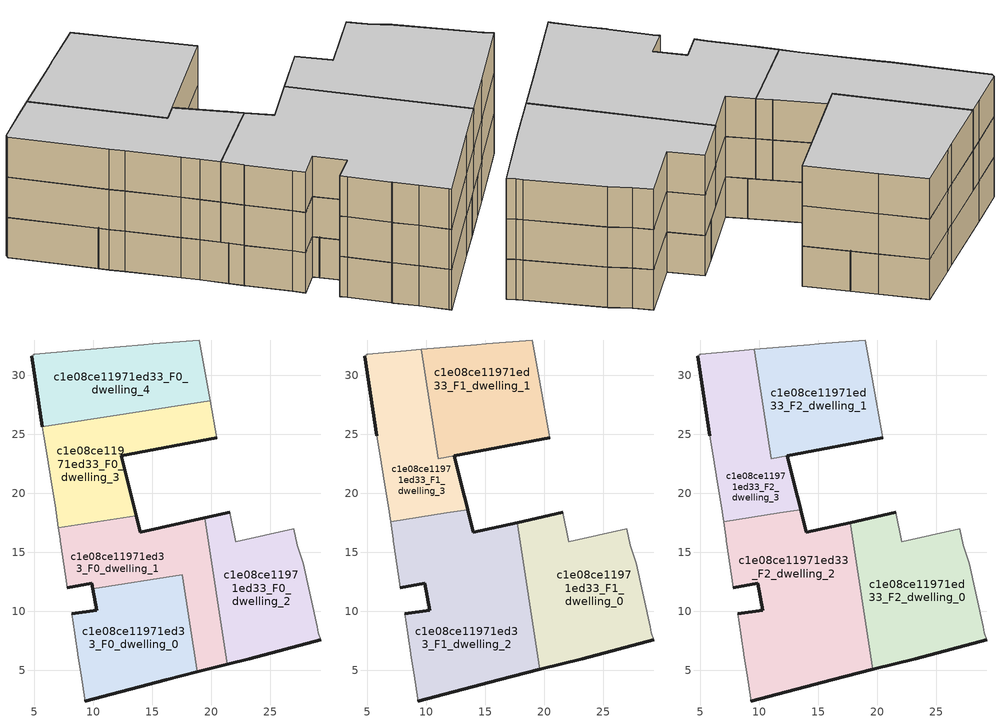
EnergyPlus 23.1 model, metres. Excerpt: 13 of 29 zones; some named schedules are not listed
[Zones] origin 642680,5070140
c1e08ce11971ed33_F0_dwelling_0
 floor ground (EU_floor_Construction): 18.82,4.85 17.53,13.11 9.96,11.93 10.28,10.09 8.18,9.79 8.28,9.29 8.68,6.39 8.68,6.29 8.98,4.59 9.28,2.59 9.28,2.39 16.19,4.19 z0
 wall outside (EU_wall_Construction): 8.18,9.79 10.28,10.09 9.96,11.93 / 18.82,4.85 16.19,4.19 9.28,2.39 z0:3
 wall adiabatic (EU_wall_Construction): 9.28,2.39 9.28,2.59 8.98,4.59 8.68,6.29 8.68,6.39 8.28,9.29 8.18,9.79 z0:3
 wall to c1e08ce11971ed33_F0_dwelling_1 (EU_wall_Construction): 9.96,11.93 17.53,13.11 18.82,4.85 z0:3
c1e08ce11971ed33_F0_dwelling_1
 floor ground (EU_floor_Construction): 21.38,5.5 19.44,17.92 13.99,16.7 13.64,18.11 7.05,17.08 7.18,16.1 7.18,16 7.68,12.9 7.78,12 9.88,12.4 9.96,11.93 17.53,13.11 18.82,4.85 z0
 wall outside (EU_wall_Construction): 9.96,11.93 9.88,12.4 7.78,12 / 13.64,18.11 13.99,16.7 19.44,17.92 / 21.38,5.5 18.82,4.85 z0:3
 wall adiabatic (EU_wall_Construction): 7.78,12 7.68,12.9 7.18,16 7.18,16.1 7.05,17.08 z0:3
 wall to c1e08ce11971ed33_F0_dwelling_3 (EU_wall_Construction): 7.05,17.08 13.64,18.11 z0:3
 wall to c1e08ce11971ed33_F0_dwelling_2 (EU_wall_Construction): 19.44,17.92 21.38,5.5 z0:3
c1e08ce11971ed33_F0_dwelling_2
 floor ground (EU_floor_Construction): 29.3,7.59 29.1,8.19 29,8.69 27.8,14.09 27.3,15.59 27,16.99 22.09,15.89 21.59,18.4 19.44,17.92 21.38,5.5 23.29,5.99 z0
 wall outside (EU_wall_Construction): 19.44,17.92 21.59,18.4 / 29.3,7.59 23.29,5.99 21.38,5.5 z0:3
 wall adiabatic (EU_wall_Construction): 21.59,18.4 22.09,15.89 27,16.99 27.3,15.59 27.8,14.09 29,8.69 29.1,8.19 29.3,7.59 z0:3
c1e08ce11971ed33_F0_dwelling_3
 floor ground (EU_floor_Construction): 13.64,18.11 12.39,23.2 20.49,24.7 19.93,27.86 5.68,25.64 5.78,24.91 5.98,23.9 6.58,20.2 6.78,19 7.05,17.08 z0
 wall outside (EU_wall_Construction): 20.49,24.7 12.39,23.2 13.64,18.11 z0:3
 wall adiabatic (EU_wall_Construction): 19.93,27.86 20.49,24.7 / 7.05,17.08 6.78,19 6.58,20.2 5.98,23.9 5.78,24.91 5.68,25.64 z0:3
 wall to c1e08ce11971ed33_F0_dwelling_4 (EU_wall_Construction): 5.67,25.64 19.93,27.86 z0:3
 roof outside (EU_roof_Construction): 13.51,18.62 6.97,17.61 11.73,18.35 z3
c1e08ce11971ed33_F0_dwelling_4
 floor ground (EU_floor_Construction): 19.93,27.86 19.6,29.71 19,33.01 15.09,32.71 14.29,32.61 8.29,32.11 4.99,31.81 4.79,31.61 5.68,25.64 z0
 wall outside (EU_wall_Construction): 5.68,25.64 4.79,31.61 z0:3
 wall adiabatic (EU_wall_Construction): 4.79,31.61 4.99,31.81 8.29,32.11 14.29,32.61 15.09,32.71 19,33.01 19.6,29.71 19.93,27.86 z0:3
c1e08ce11971ed33_F1_dwelling_0
 floor to c1e08ce11971ed33_F0_dwelling_2 (EU_floor_Construction): 29.3,7.59 29.1,8.19 29,8.69 27.8,14.09 27.3,15.59 27,16.99 22.09,15.89 21.59,18.4 19.44,17.92 21.38,5.5 23.29,5.99 z3
 floor to c1e08ce11971ed33_F0_dwelling_1 (EU_floor_Construction): 21.38,5.5 19.44,17.92 17.7,17.53 19.65,5.06 z3
 wall outside (EU_wall_Construction): 29.3,7.59 23.29,5.99 19.65,5.06 / 17.7,17.53 21.59,18.4 z3:6
 wall adiabatic (EU_wall_Construction): 21.59,18.4 22.09,15.89 27,16.99 27.3,15.59 27.8,14.09 29,8.69 29.1,8.19 29.3,7.59 z3:6
 wall to c1e08ce11971ed33_F1_dwelling_2 (EU_wall_Construction): 19.65,5.06 17.7,17.53 z3:6
c1e08ce11971ed33_F1_dwelling_1
 floor to c1e08ce11971ed33_F0_dwelling_3 (EU_floor_Construction): 20.49,24.7 19.93,27.86 10.48,26.39 11.02,22.95 z3
 floor to c1e08ce11971ed33_F0_dwelling_4 (EU_floor_Construction): 19.93,27.86 19.6,29.7 19,33.01 15.09,32.71 14.29,32.61 9.57,32.22 10.48,26.39 z3
 wall outside (EU_wall_Construction): 20.49,24.7 12.39,23.2 z3:6
 wall adiabatic (EU_wall_Construction): 9.57,32.22 14.29,32.61 15.09,32.71 19,33.01 19.6,29.71 20.49,24.7 z3:6
 wall to c1e08ce11971ed33_F1_dwelling_3 (EU_wall_Construction): 12.39,23.2 11.02,22.95 9.57,32.22 z3:6
c1e08ce11971ed33_F1_dwelling_2
 floor to c1e08ce11971ed33_F0_dwelling_0 (EU_floor_Construction): 18.82,4.85 17.53,13.11 9.96,11.93 10.28,10.09 8.18,9.79 8.28,9.29 8.68,6.39 8.68,6.29 8.98,4.59 9.28,2.59 9.28,2.39 16.19,4.19 z3
 floor to c1e08ce11971ed33_F0_dwelling_1 (EU_floor_Construction): 19.65,5.06 17.7,17.53 13.99,16.7 13.64,18.11 7.05,17.08 7.18,16.1 7.18,16 7.68,12.9 7.78,12 9.88,12.4 9.96,11.93 17.53,13.11 18.82,4.85 z3
 floor to c1e08ce11971ed33_F0_dwelling_3 (EU_floor_Construction): 13.64,18.11 13.51,18.62 6.98,17.61 7.05,17.08 z3
 wall outside (EU_wall_Construction): 13.51,18.62 13.99,16.7 17.7,17.53 / 19.65,5.06 16.19,4.19 9.28,2.39 / 8.18,9.79 10.28,10.09 9.88,12.4 7.78,12 z3:6
 wall adiabatic (EU_wall_Construction): 9.28,2.39 9.28,2.59 8.98,4.59 8.68,6.29 8.68,6.39 8.28,9.29 8.18,9.79 / 7.78,12 7.68,12.9 7.18,16 7.18,16.1 6.97,17.61 z3:6
 wall to c1e08ce11971ed33_F1_dwelling_3 (EU_wall_Construction): 6.97,17.61 11.73,18.35 13.51,18.62 z3:6
c1e08ce11971ed33_F1_dwelling_3
 floor to c1e08ce11971ed33_F0_dwelling_3 (EU_floor_Construction): 13.51,18.63 12.39,23.2 11.02,22.95 10.48,26.39 5.68,25.64 5.78,24.91 5.98,23.9 6.58,20.2 6.78,19 6.97,17.61 11.73,18.35 z3
 floor to c1e08ce11971ed33_F0_dwelling_4 (EU_floor_Construction): 10.48,26.39 9.57,32.22 8.29,32.11 4.99,31.81 4.79,31.61 5.68,25.64 z3
 wall outside (EU_wall_Construction): 5.78,24.91 4.79,31.61 / 12.39,23.2 13.24,19.74 13.25,19.69 13.51,18.63 z3:6
 wall adiabatic (EU_wall_Construction): 6.97,17.61 6.78,19 6.58,20.2 5.98,23.9 5.78,24.91 / 4.79,31.61 4.99,31.81 8.29,32.11 9.57,32.22 z3:6
c1e08ce11971ed33_F2_dwelling_0
 floor to c1e08ce11971ed33_F1_dwelling_0 (EU_floor_Construction): 29.3,7.59 29.1,8.19 29,8.69 27.8,14.09 27.3,15.59 27,16.99 22.09,15.89 21.59,18.4 17.7,17.53 19.65,5.06 23.29,5.99 z6
 wall outside (EU_wall_Construction): 29.3,7.59 23.29,5.99 19.65,5.06 / 17.7,17.53 21.59,18.4 z6:9
 wall adiabatic (EU_wall_Construction): 21.59,18.4 22.09,15.89 27,16.99 27.3,15.59 27.8,14.09 29,8.69 29.1,8.19 29.3,7.59 z6:9
 wall to c1e08ce11971ed33_F2_dwelling_2 (EU_wall_Construction): 19.65,5.06 17.7,17.53 z6:9
 ceiling to c1e08ce11971ed33_F3_dwelling_0 (EU_floor_Construction): 27,16.99 27.3,15.59 27.8,14.09 29,8.69 29.1,8.19 29.3,7.59 23.29,5.99 19.65,5.06 17.7,17.53 21.59,18.4 22.09,15.89 z9
c1e08ce11971ed33_F2_dwelling_1
 floor to c1e08ce11971ed33_F1_dwelling_1 (EU_floor_Construction): 20.49,24.7 19.6,29.71 19,33.01 15.09,32.71 14.29,32.61 9.57,32.22 11.02,22.95 z6
 wall outside (EU_wall_Construction): 20.49,24.7 12.39,23.2 z6:9
 wall adiabatic (EU_wall_Construction): 9.57,32.22 14.29,32.61 15.09,32.71 19,33.01 19.6,29.71 20.49,24.7 z6:9
 wall to c1e08ce11971ed33_F2_dwelling_3 (EU_wall_Construction): 12.39,23.2 11.02,22.95 9.57,32.22 z6:9
 ceiling to c1e08ce11971ed33_F3_dwelling_1 (EU_floor_Construction): 19,33.01 19.6,29.71 20.49,24.7 11.02,22.95 9.57,32.22 14.29,32.61 15.09,32.71 z9
c1e08ce11971ed33_F2_dwelling_2
 floor to c1e08ce11971ed33_F1_dwelling_2 (EU_floor_Construction): 19.65,5.06 17.7,17.53 13.99,16.7 13.51,18.62 6.97,17.61 7.18,16.1 7.18,16 7.68,12.9 7.78,12 9.88,12.4 10.28,10.09 8.18,9.79 8.28,9.29 8.68,6.39 8.68,6.29 8.98,4.59 9.28,2.59 9.28,2.39 16.19,4.19 z6
 wall outside (EU_wall_Construction): 13.51,18.62 13.99,16.7 17.7,17.53 / 19.65,5.06 16.19,4.19 9.28,2.39 / 8.18,9.79 10.28,10.09 9.88,12.4 7.78,12 z6:9
 wall adiabatic (EU_wall_Construction): 9.28,2.39 9.28,2.59 8.98,4.59 8.68,6.29 8.68,6.39 8.28,9.29 8.18,9.79 / 7.78,12 7.68,12.9 7.18,16 7.18,16.1 6.97,17.61 z6:9
 wall to c1e08ce11971ed33_F2_dwelling_3 (EU_wall_Construction): 6.97,17.61 11.73,18.35 13.51,18.62 z6:9
 ceiling to c1e08ce11971ed33_F3_dwelling_2 (EU_floor_Construction): 17.7,17.53 19.65,5.06 16.19,4.19 9.28,2.39 9.28,2.59 8.98,4.59 8.68,6.29 8.68,6.39 8.28,9.29 8.18,9.79 10.28,10.09 9.88,12.4 7.78,12 7.68,12.9 7.18,16 7.18,16.1 6.97,17.61 13.51,18.62 13.99,16.7 z9
c1e08ce11971ed33_F2_dwelling_3
 floor to c1e08ce11971ed33_F1_dwelling_3 (EU_floor_Construction): 13.51,18.63 13.25,19.69 13.24,19.74 12.39,23.2 11.02,22.95 9.57,32.22 8.29,32.11 4.99,31.81 4.79,31.61 5.78,24.91 5.98,23.9 6.58,20.2 6.78,19 6.97,17.61 z6
 wall outside (EU_wall_Construction): 5.78,24.91 4.79,31.61 / 12.39,23.2 13.24,19.74 13.25,19.69 13.51,18.63 z6:9
 wall adiabatic (EU_wall_Construction): 6.97,17.61 6.78,19 6.58,20.2 5.98,23.9 5.78,24.91 / 4.79,31.61 4.99,31.81 8.29,32.11 9.57,32.22 z6:9
 ceiling to c1e08ce11971ed33_F3_dwelling_3 (EU_floor_Construction): 9.57,32.22 11.02,22.95 12.39,23.2 13.24,19.74 13.25,19.69 13.51,18.63 6.97,17.61 6.78,19 6.58,20.2 5.98,23.9 5.78,24.91 4.79,31.61 4.99,31.81 8.29,32.11 z9
[Building]
EU S2 Campaign: North Axis=0; Terrain=City; Solar Distribution=FullExterior
[Site:Location]
Lyon-Bron: Latitude=45.75; Longitude=5; Time Zone=1; Elevation=198
[SizingPeriod:WeatherFileDays]
AnnualSizingPeriod: Begin Month=1; Begin Day of Month=1; End Month=12; End Day of Month=31; Day of Week for Start Day=Monday; Use Weather File Daylight Saving Period=No; Use Weather File Rain and Snow Indicators=No
[MATERIAL]
EU_InternalMass_Material: Roughness=MediumRough; Thickness=0.1; Conductivity=1; Density=1800; Specific Heat=900; Thermal Absorptance=0.9; Solar Absorptance=0.7; Visible Absorptance=0.7
[MATERIAL:NOMASS] Roughness=MediumRough; Thermal Absorptance=0.9; Solar Absorptance=0.7; Visible Absorptance=0.7
Name | Thermal Resistance
EU_wall_NoMass | 0.776494
EU_roof_NoMass | 0.486893
EU_floor_NoMass | 0.421597
[CONSTRUCTION]
EU_wall_Construction: EU_wall_NoMass
EU_roof_Construction: EU_roof_NoMass
EU_floor_Construction: EU_floor_NoMass
EU_InternalMass_Construction: EU_InternalMass_Material
[ZONE] Type=1; Multiplier=1; Ceiling Height=autocalculate; Floor Area=autocalculate; Part of Total Floor Area=Yes
Name | Volume
c1e08ce11971ed33_F0_dwelling_0 | 246.807
c1e08ce11971ed33_F1_dwelling_0 | 313.869
c1e08ce11971ed33_F2_dwelling_0 | 313.87
c1e08ce11971ed33_F0_dwelling_1 | 246.786
c1e08ce11971ed33_F1_dwelling_1 | 254.95
c1e08ce11971ed33_F2_dwelling_1 | 254.951
c1e08ce11971ed33_F0_dwelling_2 | 246.798
c1e08ce11971ed33_F1_dwelling_2 | 437.041
c1e08ce11971ed33_F2_dwelling_2 | 437.046
c1e08ce11971ed33_F0_dwelling_3 | 246.782
c1e08ce11971ed33_F1_dwelling_3 | 228.058
c1e08ce11971ed33_F2_dwelling_3 | 228.051
c1e08ce11971ed33_F0_dwelling_4 | 246.795
[INTERNALMASS] Construction=EU_InternalMass_Construction
Name | Zone or ZoneList | Surface Area
c1e08ce11971ed33_F0_dwelling_0_EU_InternalMass | c1e08ce11971ed33_F0_dwelling_0 | 82.2687
c1e08ce11971ed33_F0_dwelling_1_EU_InternalMass | c1e08ce11971ed33_F0_dwelling_1 | 82.2621
c1e08ce11971ed33_F0_dwelling_2_EU_InternalMass | c1e08ce11971ed33_F0_dwelling_2 | 82.2656
c1e08ce11971ed33_F0_dwelling_3_EU_InternalMass | c1e08ce11971ed33_F0_dwelling_3 | 82.2606
c1e08ce11971ed33_F0_dwelling_4_EU_InternalMass | c1e08ce11971ed33_F0_dwelling_4 | 82.2649
c1e08ce11971ed33_F1_dwelling_0_EU_InternalMass | c1e08ce11971ed33_F1_dwelling_0 | 104.623
c1e08ce11971ed33_F1_dwelling_1_EU_InternalMass | c1e08ce11971ed33_F1_dwelling_1 | 84.9856
c1e08ce11971ed33_F1_dwelling_2_EU_InternalMass | c1e08ce11971ed33_F1_dwelling_2 | 145.691
c1e08ce11971ed33_F1_dwelling_3_EU_InternalMass | c1e08ce11971ed33_F1_dwelling_3 | 76.0239
c1e08ce11971ed33_F2_dwelling_0_EU_InternalMass | c1e08ce11971ed33_F2_dwelling_0 | 104.623
c1e08ce11971ed33_F2_dwelling_1_EU_InternalMass | c1e08ce11971ed33_F2_dwelling_1 | 84.9856
c1e08ce11971ed33_F2_dwelling_2_EU_InternalMass | c1e08ce11971ed33_F2_dwelling_2 | 145.691
c1e08ce11971ed33_F2_dwelling_3_EU_InternalMass | c1e08ce11971ed33_F2_dwelling_3 | 76.0239
[OTHEREQUIPMENT] Fuel Type=Electricity; Design Level Calculation Method=Watts/Area; Power per Zone Floor Area=1; Fraction Latent=0; Fraction Radiant=0; Fraction Lost=0; Carbon Dioxide Generation Rate=0; EndUse Subcategory=EU_Step8_InternalGains
Name | Zone or ZoneList or Space or SpaceList | Schedule
EU_Step8_InternalGain_c1e08ce11971ed33_F0_dwelling_0_f000 | c1e08ce11971ed33_F0_dwelling_0 | EU_Step8_GainSchedule_c1e08ce11971ed33_F0_dwelling_0_f000
EU_Step8_InternalGain_c1e08ce11971ed33_F0_dwelling_1_f000 | c1e08ce11971ed33_F0_dwelling_1 | EU_Step8_GainSchedule_c1e08ce11971ed33_F0_dwelling_1_f000
EU_Step8_InternalGain_c1e08ce11971ed33_F0_dwelling_2_f000 | c1e08ce11971ed33_F0_dwelling_2 | EU_Step8_GainSchedule_c1e08ce11971ed33_F0_dwelling_2_f000
EU_Step8_InternalGain_c1e08ce11971ed33_F0_dwelling_3_f000 | c1e08ce11971ed33_F0_dwelling_3 | EU_Step8_GainSchedule_c1e08ce11971ed33_F0_dwelling_3_f000
EU_Step8_InternalGain_c1e08ce11971ed33_F0_dwelling_4_f000 | c1e08ce11971ed33_F0_dwelling_4 | EU_Step8_GainSchedule_c1e08ce11971ed33_F0_dwelling_4_f000
EU_Step8_InternalGain_c1e08ce11971ed33_F1_dwelling_0_f000 | c1e08ce11971ed33_F1_dwelling_0 | EU_Step8_GainSchedule_c1e08ce11971ed33_F1_dwelling_0_f000
EU_Step8_InternalGain_c1e08ce11971ed33_F1_dwelling_1_f000 | c1e08ce11971ed33_F1_dwelling_1 | EU_Step8_GainSchedule_c1e08ce11971ed33_F1_dwelling_1_f000
EU_Step8_InternalGain_c1e08ce11971ed33_F1_dwelling_2_f000 | c1e08ce11971ed33_F1_dwelling_2 | EU_Step8_GainSchedule_c1e08ce11971ed33_F1_dwelling_2_f000
EU_Step8_InternalGain_c1e08ce11971ed33_F1_dwelling_3_f000 | c1e08ce11971ed33_F1_dwelling_3 | EU_Step8_GainSchedule_c1e08ce11971ed33_F1_dwelling_3_f000
EU_Step8_InternalGain_c1e08ce11971ed33_F2_dwelling_0_f000 | c1e08ce11971ed33_F2_dwelling_0 | EU_Step8_GainSchedule_c1e08ce11971ed33_F2_dwelling_0_f000
EU_Step8_InternalGain_c1e08ce11971ed33_F2_dwelling_1_f000 | c1e08ce11971ed33_F2_dwelling_1 | EU_Step8_GainSchedule_c1e08ce11971ed33_F2_dwelling_1_f000
EU_Step8_InternalGain_c1e08ce11971ed33_F2_dwelling_2_f000 | c1e08ce11971ed33_F2_dwelling_2 | EU_Step8_GainSchedule_c1e08ce11971ed33_F2_dwelling_2_f000
EU_Step8_InternalGain_c1e08ce11971ed33_F2_dwelling_3_f000 | c1e08ce11971ed33_F2_dwelling_3 | EU_Step8_GainSchedule_c1e08ce11971ed33_F2_dwelling_3_f000
[ZONEVENTILATION:DESIGNFLOWRATE] Schedule=EU_AlwaysOn; Design Flow Rate Calculation Method=AirChanges/Hour; Air Changes per Hour=0.693814; Ventilation Type=Natural; Fan Pressure Rise=0; Fan Total Efficiency=1; Constant Term Coefficient=1; Temperature Term Coefficient=0; Velocity Term Coefficient=0; Velocity Squared Term Coefficient=0; Minimum Indoor Temperature=-100; Maximum Indoor Temperature=100; Delta Temperature=-100; Minimum Outdoor Temperature=-100; Maximum Outdoor Temperature=100; Maximum Wind Speed=40
Name | Zone or ZoneList or Space or SpaceList
EU_ConstantAir_c1e08ce11971ed33_F0_dwelling_0 | c1e08ce11971ed33_F0_dwelling_0
EU_ConstantAir_c1e08ce11971ed33_F0_dwelling_1 | c1e08ce11971ed33_F0_dwelling_1
EU_ConstantAir_c1e08ce11971ed33_F0_dwelling_2 | c1e08ce11971ed33_F0_dwelling_2
EU_ConstantAir_c1e08ce11971ed33_F0_dwelling_3 | c1e08ce11971ed33_F0_dwelling_3
EU_ConstantAir_c1e08ce11971ed33_F0_dwelling_4 | c1e08ce11971ed33_F0_dwelling_4
EU_ConstantAir_c1e08ce11971ed33_F1_dwelling_0 | c1e08ce11971ed33_F1_dwelling_0
EU_ConstantAir_c1e08ce11971ed33_F1_dwelling_1 | c1e08ce11971ed33_F1_dwelling_1
EU_ConstantAir_c1e08ce11971ed33_F1_dwelling_2 | c1e08ce11971ed33_F1_dwelling_2
EU_ConstantAir_c1e08ce11971ed33_F1_dwelling_3 | c1e08ce11971ed33_F1_dwelling_3
EU_ConstantAir_c1e08ce11971ed33_F2_dwelling_0 | c1e08ce11971ed33_F2_dwelling_0
EU_ConstantAir_c1e08ce11971ed33_F2_dwelling_1 | c1e08ce11971ed33_F2_dwelling_1
EU_ConstantAir_c1e08ce11971ed33_F2_dwelling_2 | c1e08ce11971ed33_F2_dwelling_2
EU_ConstantAir_c1e08ce11971ed33_F2_dwelling_3 | c1e08ce11971ed33_F2_dwelling_3
[HVACTEMPLATE:THERMOSTAT] Constant Heating Setpoint=20; Constant Cooling Setpoint=50
EU_HeatOnly_c1e08ce11971ed33_F0_dwelling_0; EU_HeatOnly_c1e08ce11971ed33_F0_dwelling_1; EU_HeatOnly_c1e08ce11971ed33_F0_dwelling_2; EU_HeatOnly_c1e08ce11971ed33_F0_dwelling_3; EU_HeatOnly_c1e08ce11971ed33_F0_dwelling_4; EU_HeatOnly_c1e08ce11971ed33_F1_dwelling_0; EU_HeatOnly_c1e08ce11971ed33_F1_dwelling_1; EU_HeatOnly_c1e08ce11971ed33_F1_dwelling_2; EU_HeatOnly_c1e08ce11971ed33_F1_dwelling_3; EU_HeatOnly_c1e08ce11971ed33_F2_dwelling_0; EU_HeatOnly_c1e08ce11971ed33_F2_dwelling_1; EU_HeatOnly_c1e08ce11971ed33_F2_dwelling_2; EU_HeatOnly_c1e08ce11971ed33_F2_dwelling_3; EU_HeatOnly_c1e08ce11971ed33_F3_dwelling_0; EU_HeatOnly_c1e08ce11971ed33_F3_dwelling_1; EU_HeatOnly_c1e08ce11971ed33_F3_dwelling_2; EU_HeatOnly_c1e08ce11971ed33_F3_dwelling_3; EU_HeatOnly_c1e08ce11971ed33_F4_dwelling_0; EU_HeatOnly_c1e08ce11971ed33_F4_dwelling_1; EU_HeatOnly_c1e08ce11971ed33_F4_dwelling_2; EU_HeatOnly_c1e08ce11971ed33_F4_dwelling_3; EU_HeatOnly_c1e08ce11971ed33_F5_dwelling_0; EU_HeatOnly_c1e08ce11971ed33_F5_dwelling_1; EU_HeatOnly_c1e08ce11971ed33_F5_dwelling_2; EU_HeatOnly_c1e08ce11971ed33_F5_dwelling_3; EU_HeatOnly_c1e08ce11971ed33_F6_dwelling_0; EU_HeatOnly_c1e08ce11971ed33_F6_dwelling_1; EU_HeatOnly_c1e08ce11971ed33_F6_dwelling_2; EU_HeatOnly_c1e08ce11971ed33_F6_dwelling_3
[HVACTEMPLATE:ZONE:IDEALLOADSAIRSYSTEM] System Availability Schedule=EU_AlwaysOn; Maximum Heating Supply Air Temperature=50; Minimum Cooling Supply Air Temperature=13; Maximum Heating Supply Air Humidity Ratio=0.0156; Minimum Cooling Supply Air Humidity Ratio=0.0077; Heating Limit=NoLimit; Cooling Limit=NoLimit; Heating Availability Schedule=EU_AlwaysOn; Cooling Availability Schedule=EU_CoolingOff; Dehumidification Control Type=ConstantSensibleHeatRatio; Cooling Sensible Heat Ratio=0.7; Dehumidification Setpoint=60; Humidification Control Type=None; Humidification Setpoint=30; Outdoor Air Method=None; Outdoor Air Flow Rate per Person=0.00944; Outdoor Air Flow Rate per Zone Floor Area=0; Outdoor Air Flow Rate per Zone=0; Demand Controlled Ventilation Type=None; Outdoor Air Economizer Type=NoEconomizer; Heat Recovery Type=None; Sensible Heat Recovery Effectiveness=0.7; Latent Heat Recovery Effectiveness=0.65
Name | Template Thermostat
c1e08ce11971ed33_F0_dwelling_0 | EU_HeatOnly_c1e08ce11971ed33_F0_dwelling_0
c1e08ce11971ed33_F0_dwelling_1 | EU_HeatOnly_c1e08ce11971ed33_F0_dwelling_1
c1e08ce11971ed33_F0_dwelling_2 | EU_HeatOnly_c1e08ce11971ed33_F0_dwelling_2
c1e08ce11971ed33_F0_dwelling_3 | EU_HeatOnly_c1e08ce11971ed33_F0_dwelling_3
c1e08ce11971ed33_F0_dwelling_4 | EU_HeatOnly_c1e08ce11971ed33_F0_dwelling_4
c1e08ce11971ed33_F1_dwelling_0 | EU_HeatOnly_c1e08ce11971ed33_F1_dwelling_0
c1e08ce11971ed33_F1_dwelling_1 | EU_HeatOnly_c1e08ce11971ed33_F1_dwelling_1
c1e08ce11971ed33_F1_dwelling_2 | EU_HeatOnly_c1e08ce11971ed33_F1_dwelling_2
c1e08ce11971ed33_F1_dwelling_3 | EU_HeatOnly_c1e08ce11971ed33_F1_dwelling_3
c1e08ce11971ed33_F2_dwelling_0 | EU_HeatOnly_c1e08ce11971ed33_F2_dwelling_0
c1e08ce11971ed33_F2_dwelling_1 | EU_HeatOnly_c1e08ce11971ed33_F2_dwelling_1
c1e08ce11971ed33_F2_dwelling_2 | EU_HeatOnly_c1e08ce11971ed33_F2_dwelling_2
c1e08ce11971ed33_F2_dwelling_3 | EU_HeatOnly_c1e08ce11971ed33_F2_dwelling_3
